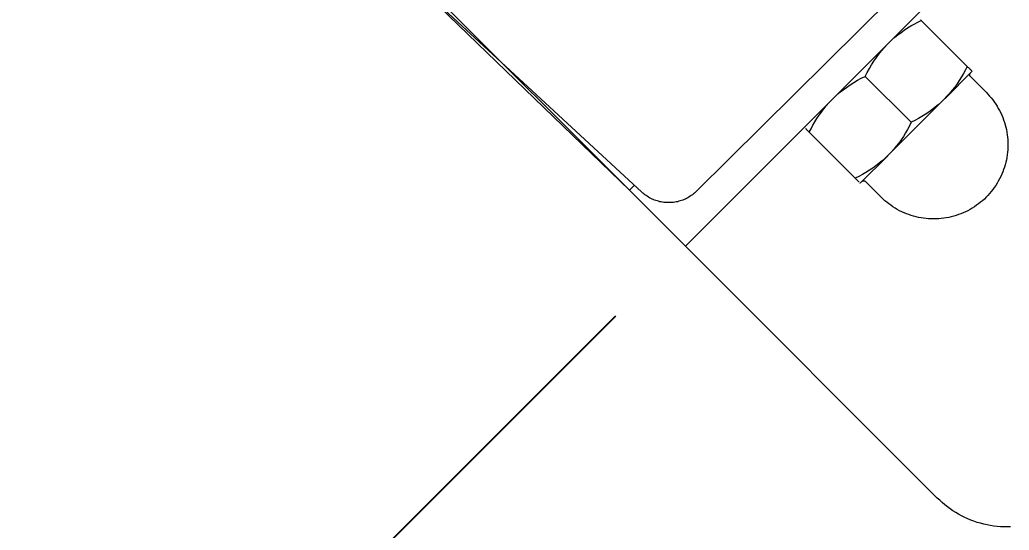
# Model space of a CAD drawing. Header units: millimetres. Extents: x -111 to 4919, y -143 to 3304.
# Drawn here: x 1692.5 to 1792.5, y 1308.2 to 1359.8 of the extents above; entities that cross this region are included whole.
import ezdxf

# ---------------------------------------------------------------- set-up
doc = ezdxf.new("R2010")
doc.units = ezdxf.units.MM
doc.layers.add('ZANO_R', color=7, linetype='Continuous', lineweight=0)
doc.layers.add('ZANO_W', color=1, linetype='Continuous', lineweight=0)
doc.styles.add('Arial', font='arial.ttf')
doc.styles.get("Standard").update_dxf_attribs({"font": 'ARIALUNI.TTF'})
doc.dimstyles.new('pl i ang', dxfattribs={"dimtxt": 50, "dimasz": 50, "dimexe": 1.25, "dimexo": 0.625, "dimgap": 10, "dimtad": 1, "dimtoh": 1, "dimtxsty": 'Standard', "dimcen": 2.5, "dimclrd": 1, "dimclre": 1, "dimclrt": 1, "dimadec": 0, "dimazin": 0, "dimtfac": 1, "dimtmove": 0, "dimatfit": 3, "dimfxl": 1, "dimarcsym": 1})

# ---------------------------------------------------------------- blocks, each defined once
blk = doc.blocks.new('*D479')
at = {"layer": 'ZANO_W', "color": 1, "lineweight": -2}
for p, q in [((454.43, 1329.86), (562.95, 1221.33)), ((1752.67, 1329.86), (1644.14, 1221.33))]:
    blk.add_line(p, q, dxfattribs=at)
blk.add_arc((1103.55, 680.74), 774.52, 47.95937, 132.04063, dxfattribs=at)
at = {"layer": 'ZANO_W', "color": 1}
for points in [[(580.3, 1260.78), (589.48, 1251.11), (555.88, 1228.4)], [(1617.62, 1251.11), (1626.8, 1260.78), (1651.22, 1228.4)]]:
    blk.add_solid(points, dxfattribs=at)
at = {"layer": 'ZANO_W', "color": 1, "insert": (1103.55, 1485.93), "char_height": 40, "attachment_point": 5, "style": 'Arial'}
blk.add_mtext('90%%d', dxfattribs=at)

msp = doc.modelspace()

# ---------------------------------------------------------------- linework, layer by layer
at = {"layer": 'ZANO_R'}
for p, q in [((1760.87, 1342.49), (2075.07, 1653.96)), ((2070.87, 1648.06), (1766.82, 1344)), ((1700.75, 1392.86), (1755.34, 1342.39)), ((1728.63, 1368.04), (1754.09, 1342.59)), ((1731.5, 1364.42), (1754.09, 1342.59)), ((1782.54, 1359.2), (1782.88, 1359.39)), ((1782.88, 1359.39), (1783.23, 1359.58)), ((1783.23, 1359.58), (1783.58, 1359.76)), ((1783.58, 1359.76), (1783.53, 1359.82)), ((1783.58, 1359.76), (1788.23, 1355.11)), ((1780.92, 1358.05), (1781.23, 1358.3)), ((1781.23, 1358.3), (1781.55, 1358.54)), ((1781.55, 1358.54), (1781.87, 1358.77)), ((1781.87, 1358.77), (1782.2, 1358.99)), ((1782.2, 1358.99), (1782.54, 1359.2)), ((1779.87, 1357.03), (1780.17, 1357.35)), ((1780.33, 1357.52), (1780.62, 1357.79)), ((1780.62, 1357.79), (1780.92, 1358.05)), ((1779.05, 1356), (1779.31, 1356.35)), ((1779.31, 1356.35), (1779.58, 1356.69)), ((1779.58, 1356.69), (1779.87, 1357.03)), ((1778.34, 1354.88), (1778.56, 1355.26)), ((1778.56, 1355.26), (1778.8, 1355.63)), ((1778.8, 1355.63), (1779.05, 1356)), ((1777.93, 1354.1), (1778.12, 1354.5)), ((1778.12, 1354.5), (1778.34, 1354.88)), ((1788.74, 1354.61), (1785.96, 1351.83)), ((1787.85, 1354.39), (1787.65, 1354.04)), ((1788.05, 1354.75), (1787.85, 1354.39)), ((1788.23, 1355.11), (1788.05, 1354.75)), ((1788.23, 1355.11), (1788.3, 1355.04)), ((1788.34, 1355), (1788.3, 1355.04)), ((1788.34, 1355), (1788.37, 1354.98)), ((1788.39, 1354.95), (1788.37, 1354.98)), ((1788.39, 1354.95), (1788.44, 1354.91)), ((1788.44, 1354.91), (1788.47, 1354.87)), ((1788.44, 1354.91), (1788.44, 1354.91)), ((1788.48, 1354.86), (1788.47, 1354.87)), ((1788.48, 1354.86), (1788.5, 1354.84)), ((1788.49, 1354.32), (1788.5, 1354.33)), ((1788.49, 1354.31), (1788.49, 1354.32)), ((1788.49, 1354.3), (1788.49, 1354.31)), ((1788.49, 1354.31), (1788.49, 1354.31)), ((1788.49, 1354.29), (1788.49, 1354.3)), ((1788.49, 1354.28), (1788.49, 1354.29)), ((1788.49, 1354.27), (1788.49, 1354.28)), ((1788.49, 1354.26), (1788.49, 1354.27)), ((1788.49, 1354.25), (1788.49, 1354.26)), ((1788.49, 1354.25), (1788.49, 1354.25)), ((1788.53, 1354.82), (1788.5, 1354.84)), ((1788.5, 1354.34), (1788.5, 1354.35)), ((1788.5, 1354.35), (1788.51, 1354.35)), ((1788.5, 1354.33), (1788.5, 1354.34)), ((1788.51, 1354.37), (1788.52, 1354.38)), ((1788.51, 1354.36), (1788.51, 1354.37)), ((1788.51, 1354.35), (1788.51, 1354.36)), ((1788.52, 1354.38), (1788.53, 1354.39)), ((1788.52, 1354.38), (1788.52, 1354.38)), ((1788.53, 1354.82), (1788.54, 1354.81)), ((1788.53, 1354.4), (1788.54, 1354.41)), ((1788.53, 1354.39), (1788.53, 1354.4)), ((1788.56, 1354.78), (1788.54, 1354.81)), ((1788.54, 1354.41), (1788.55, 1354.42)), ((1788.54, 1354.41), (1788.54, 1354.41)), ((1788.56, 1354.78), (1788.57, 1354.77)), ((1788.6, 1354.75), (1788.57, 1354.77)), ((1788.6, 1354.75), (1788.6, 1354.74)), ((1788.63, 1354.71), (1788.6, 1354.74)), ((1788.63, 1354.71), (1788.64, 1354.71)), ((1788.66, 1354.69), (1788.64, 1354.71)), ((1788.68, 1354.66), (1788.67, 1354.68)), ((1788.7, 1354.64), (1788.7, 1354.65)), ((1788.72, 1354.63), (1788.71, 1354.63)), ((1788.73, 1354.62), (1788.72, 1354.62)), ((1788.74, 1354.61), (1788.73, 1354.61)), ((1776.4, 1353.23), (1776.77, 1353.47)), ((1776.77, 1353.47), (1777.15, 1353.7)), ((1777.15, 1353.7), (1777.53, 1353.91)), ((1777.53, 1353.91), (1777.93, 1354.1)), ((1782.57, 1349.46), (1777.93, 1354.1)), ((1787.21, 1353.35), (1786.97, 1353.02)), ((1787.43, 1353.69), (1787.21, 1353.35)), ((1787.65, 1354.04), (1787.43, 1353.69)), ((1788.49, 1354.24), (1788.49, 1354.25)), ((1788.49, 1354.23), (1788.49, 1354.24)), ((1788.49, 1354.22), (1788.49, 1354.23)), ((1788.49, 1354.21), (1788.49, 1354.22)), ((1788.49, 1354.2), (1788.49, 1354.21)), ((1788.5, 1354.19), (1788.49, 1354.2)), ((1788.49, 1354.2), (1788.49, 1354.2)), ((1788.5, 1354.18), (1788.5, 1354.19)), ((1788.5, 1354.17), (1788.5, 1354.18)), ((1788.5, 1354.16), (1788.5, 1354.17)), ((1788.51, 1354.15), (1788.5, 1354.16)), ((1788.51, 1354.14), (1788.51, 1354.15)), ((1788.51, 1354.15), (1788.51, 1354.15)), ((1788.52, 1354.13), (1788.51, 1354.14)), ((1788.52, 1354.12), (1788.52, 1354.13)), ((1788.53, 1354.12), (1788.52, 1354.12)), ((1788.53, 1354.11), (1788.53, 1354.12)), ((1788.54, 1354.1), (1788.53, 1354.11)), ((1788.55, 1354.09), (1788.54, 1354.1)), ((1788.54, 1354.1), (1788.54, 1354.1)), ((1788.55, 1354.08), (1788.55, 1354.09)), ((1788.56, 1354.08), (1788.55, 1354.08)), ((1790.15, 1352.49), (1788.56, 1354.08)), ((1775, 1352.16), (1775.34, 1352.45)), ((1775.34, 1352.45), (1775.68, 1352.72)), ((1775.68, 1352.72), (1776.03, 1352.98)), ((1776.03, 1352.98), (1776.4, 1353.23)), ((1786.46, 1352.38), (1786.19, 1352.08)), ((1786.72, 1352.7), (1786.46, 1352.38)), ((1786.97, 1353.02), (1786.72, 1352.7)), ((1790.15, 1352.49), (1790.33, 1352.3)), ((1790.33, 1352.3), (1790.5, 1352.11)), ((1773.99, 1351.11), (1774.24, 1351.41)), ((1774.24, 1351.41), (1774.51, 1351.7)), ((1774.68, 1351.86), (1775, 1352.16)), ((1785.84, 1351.71), (1780.32, 1346.19)), ((1785.61, 1351.5), (1785.3, 1351.23)), ((1785.91, 1351.78), (1785.61, 1351.5)), ((1786.19, 1352.08), (1785.91, 1351.78)), ((1790.5, 1352.11), (1790.66, 1351.92)), ((1790.66, 1351.92), (1790.82, 1351.72)), ((1790.82, 1351.72), (1790.97, 1351.51)), ((1790.97, 1351.51), (1791.12, 1351.3)), ((1791.12, 1351.3), (1791.25, 1351.08)), ((1773.26, 1350.16), (1773.49, 1350.48)), ((1773.49, 1350.48), (1773.73, 1350.8)), ((1773.73, 1350.8), (1773.99, 1351.11)), ((1784, 1350.25), (1783.65, 1350.04)), ((1784.34, 1350.48), (1784, 1350.25)), ((1784.67, 1350.72), (1784.34, 1350.48)), ((1784.99, 1350.97), (1784.67, 1350.72)), ((1785.3, 1351.23), (1784.99, 1350.97)), ((1791.25, 1351.08), (1791.38, 1350.86)), ((1791.38, 1350.86), (1791.51, 1350.63)), ((1791.51, 1350.63), (1791.62, 1350.4)), ((1791.62, 1350.4), (1791.73, 1350.17)), ((1772.64, 1349.15), (1772.83, 1349.49)), ((1772.83, 1349.49), (1773.04, 1349.83)), ((1773.04, 1349.83), (1773.26, 1350.16)), ((1782.57, 1349.46), (1782.39, 1349.09)), ((1782.94, 1349.64), (1782.57, 1349.46)), ((1783.3, 1349.83), (1782.94, 1349.64)), ((1783.65, 1350.04), (1783.3, 1349.83)), ((1791.73, 1350.17), (1791.82, 1349.93)), ((1791.82, 1349.93), (1791.91, 1349.7)), ((1791.91, 1349.7), (1792, 1349.45)), ((1792, 1349.45), (1792.07, 1349.21)), ((1771.77, 1348.95), (1771.77, 1348.94)), ((1771.77, 1348.94), (1771.78, 1348.94)), ((1771.79, 1348.93), (1771.79, 1348.93)), ((1771.9, 1348.82), (1771.9, 1348.82)), ((1771.9, 1348.82), (1771.9, 1348.81)), ((1771.9, 1348.81), (1771.94, 1348.78)), ((1771.94, 1348.78), (1771.97, 1348.74)), ((1771.94, 1348.78), (1771.94, 1348.78)), ((1771.97, 1348.74), (1771.98, 1348.74)), ((1771.98, 1348.74), (1772.02, 1348.7)), ((1772.02, 1348.7), (1772.27, 1348.45)), ((1772.27, 1348.45), (1772.45, 1348.8)), ((1772.27, 1348.45), (1776.92, 1343.8)), ((1772.45, 1348.8), (1772.64, 1349.15)), ((1781.99, 1348.38), (1781.78, 1348.03)), ((1782.2, 1348.73), (1781.99, 1348.38)), ((1782.39, 1349.09), (1782.2, 1348.73)), ((1792.07, 1349.21), (1792.13, 1348.96)), ((1792.13, 1348.96), (1792.19, 1348.71)), ((1792.19, 1348.71), (1792.24, 1348.46)), ((1792.24, 1348.46), (1792.28, 1348.2)), ((1781.31, 1347.36), (1781.06, 1347.04)), ((1781.55, 1347.69), (1781.31, 1347.36)), ((1781.78, 1348.03), (1781.55, 1347.69)), ((1792.28, 1348.2), (1792.31, 1347.95)), ((1792.31, 1347.95), (1792.33, 1347.7)), ((1792.33, 1347.7), (1792.34, 1347.44)), ((1792.34, 1347.44), (1792.35, 1347.18)), ((1780.53, 1346.42), (1780.25, 1346.12)), ((1780.8, 1346.73), (1780.53, 1346.42)), ((1781.06, 1347.04), (1780.8, 1346.73)), ((1792.31, 1346.42), (1792.28, 1346.16)), ((1792.33, 1346.67), (1792.31, 1346.42)), ((1792.34, 1346.93), (1792.33, 1346.67)), ((1792.35, 1347.18), (1792.34, 1346.93)), ((1780.2, 1346.07), (1777.42, 1343.29)), ((1779.33, 1345.31), (1779.01, 1345.06)), ((1779.65, 1345.57), (1779.33, 1345.31)), ((1779.95, 1345.84), (1779.65, 1345.57)), ((1780.25, 1346.12), (1779.95, 1345.84)), ((1792.13, 1345.41), (1792.07, 1345.16)), ((1792.19, 1345.66), (1792.13, 1345.41)), ((1792.24, 1345.91), (1792.19, 1345.66)), ((1792.28, 1346.16), (1792.24, 1345.91)), ((1777.99, 1344.38), (1777.64, 1344.18)), ((1778.34, 1344.6), (1777.99, 1344.38)), ((1778.68, 1344.83), (1778.34, 1344.6)), ((1779.01, 1345.06), (1778.68, 1344.83)), ((1791.82, 1344.43), (1791.73, 1344.2)), ((1791.91, 1344.67), (1791.82, 1344.43)), ((1792, 1344.91), (1791.91, 1344.67)), ((1792.07, 1345.16), (1792, 1344.91)), ((1759.74, 1336.93), (1766.82, 1344)), ((1777.28, 1343.98), (1776.92, 1343.8)), ((1776.92, 1343.8), (1777.12, 1343.59)), ((1777.12, 1343.59), (1777.29, 1343.43)), ((1777.64, 1344.18), (1777.28, 1343.98)), ((1777.29, 1343.43), (1777.32, 1343.4)), ((1777.32, 1343.4), (1777.32, 1343.39)), ((1777.38, 1343.33), (1777.4, 1343.31)), ((1777.4, 1343.31), (1777.41, 1343.3)), ((1777.41, 1343.3), (1777.42, 1343.29)), ((1777.61, 1343.48), (1777.62, 1343.49)), ((1777.62, 1343.49), (1777.63, 1343.49)), ((1777.63, 1343.49), (1777.63, 1343.5)), ((1777.63, 1343.5), (1777.64, 1343.5)), ((1777.64, 1343.5), (1777.65, 1343.51)), ((1777.65, 1343.51), (1777.66, 1343.52)), ((1777.65, 1343.51), (1777.65, 1343.51)), ((1777.66, 1343.52), (1777.67, 1343.52)), ((1777.67, 1343.52), (1777.68, 1343.52)), ((1777.68, 1343.52), (1777.69, 1343.53)), ((1777.69, 1343.53), (1777.69, 1343.53)), ((1777.69, 1343.53), (1777.7, 1343.53)), ((1777.7, 1343.53), (1777.71, 1343.54)), ((1777.71, 1343.54), (1777.72, 1343.54)), ((1777.72, 1343.54), (1777.73, 1343.54)), ((1777.73, 1343.54), (1777.74, 1343.54)), ((1777.74, 1343.54), (1777.75, 1343.54)), ((1777.75, 1343.54), (1777.75, 1343.54)), ((1777.75, 1343.54), (1777.76, 1343.54)), ((1777.76, 1343.54), (1777.77, 1343.54)), ((1777.77, 1343.54), (1777.78, 1343.54)), ((1777.78, 1343.54), (1777.79, 1343.54)), ((1777.79, 1343.54), (1777.8, 1343.54)), ((1777.8, 1343.54), (1777.81, 1343.54)), ((1777.81, 1343.54), (1777.81, 1343.54)), ((1777.81, 1343.54), (1777.82, 1343.54)), ((1777.82, 1343.54), (1777.83, 1343.54)), ((1777.83, 1343.54), (1777.84, 1343.54)), ((1777.84, 1343.54), (1777.85, 1343.53)), ((1777.85, 1343.53), (1777.86, 1343.53)), ((1777.86, 1343.53), (1777.87, 1343.53)), ((1777.87, 1343.53), (1777.87, 1343.52)), ((1777.87, 1343.52), (1777.88, 1343.52)), ((1777.88, 1343.52), (1777.89, 1343.52)), ((1777.89, 1343.52), (1777.9, 1343.51)), ((1777.9, 1343.51), (1777.9, 1343.51)), ((1777.9, 1343.51), (1777.91, 1343.5)), ((1777.91, 1343.5), (1777.92, 1343.5)), ((1777.92, 1343.5), (1777.93, 1343.49)), ((1777.93, 1343.49), (1777.93, 1343.49)), ((1777.93, 1343.49), (1777.94, 1343.48)), ((1777.94, 1343.48), (1777.95, 1343.48)), ((1777.95, 1343.48), (1777.95, 1343.47)), ((1777.95, 1343.47), (1779.54, 1341.88)), ((1791.25, 1343.29), (1791.12, 1343.07)), ((1791.38, 1343.51), (1791.25, 1343.29)), ((1791.51, 1343.73), (1791.38, 1343.51)), ((1791.62, 1343.96), (1791.51, 1343.73)), ((1791.73, 1344.2), (1791.62, 1343.96)), ((1754.59, 1343.09), (1754.09, 1342.59)), ((1754.09, 1342.59), (1759.74, 1336.93)), ((1755.44, 1342.3), (1755.34, 1342.39)), ((1755.55, 1342.21), (1755.44, 1342.3)), ((1760.67, 1342.3), (1760.56, 1342.21)), ((1760.77, 1342.39), (1760.67, 1342.3)), ((1760.87, 1342.49), (1760.77, 1342.39)), ((1790.5, 1342.25), (1790.33, 1342.06)), ((1790.66, 1342.45), (1790.5, 1342.25)), ((1790.82, 1342.65), (1790.66, 1342.45)), ((1790.97, 1342.86), (1790.82, 1342.65)), ((1791.12, 1343.07), (1790.97, 1342.86)), ((1755.66, 1342.13), (1755.55, 1342.21)), ((1755.77, 1342.05), (1755.66, 1342.13)), ((1755.89, 1341.97), (1755.77, 1342.05)), ((1756.01, 1341.9), (1755.89, 1341.97)), ((1756.13, 1341.83), (1756.01, 1341.9)), ((1756.25, 1341.76), (1756.13, 1341.83)), ((1756.38, 1341.7), (1756.25, 1341.76)), ((1756.5, 1341.65), (1756.38, 1341.7)), ((1756.63, 1341.59), (1756.5, 1341.65)), ((1756.76, 1341.55), (1756.63, 1341.59)), ((1756.89, 1341.5), (1756.76, 1341.55)), ((1757.03, 1341.47), (1756.89, 1341.5)), ((1757.16, 1341.43), (1757.03, 1341.47)), ((1757.3, 1341.4), (1757.16, 1341.43)), ((1757.43, 1341.38), (1757.3, 1341.4)), ((1757.57, 1341.36), (1757.43, 1341.38)), ((1757.71, 1341.35), (1757.57, 1341.36)), ((1757.85, 1341.34), (1757.71, 1341.35)), ((1757.99, 1341.33), (1757.85, 1341.34)), ((1758.13, 1341.33), (1757.99, 1341.33)), ((1758.27, 1341.34), (1758.13, 1341.33)), ((1758.4, 1341.35), (1758.27, 1341.34)), ((1758.54, 1341.36), (1758.4, 1341.35)), ((1758.68, 1341.38), (1758.54, 1341.36)), ((1758.82, 1341.4), (1758.68, 1341.38)), ((1758.95, 1341.43), (1758.82, 1341.4)), ((1759.09, 1341.47), (1758.95, 1341.43)), ((1759.22, 1341.5), (1759.09, 1341.47)), ((1759.35, 1341.55), (1759.22, 1341.5)), ((1759.48, 1341.59), (1759.35, 1341.55)), ((1759.61, 1341.65), (1759.48, 1341.59)), ((1759.74, 1341.7), (1759.61, 1341.65)), ((1759.86, 1341.76), (1759.74, 1341.7)), ((1759.99, 1341.83), (1759.86, 1341.76)), ((1760.11, 1341.9), (1759.99, 1341.83)), ((1760.22, 1341.97), (1760.11, 1341.9)), ((1760.34, 1342.05), (1760.22, 1341.97)), ((1760.45, 1342.13), (1760.34, 1342.05)), ((1760.56, 1342.21), (1760.45, 1342.13)), ((1779.73, 1341.7), (1779.54, 1341.88)), ((1779.92, 1341.53), (1779.73, 1341.7)), ((1780.11, 1341.37), (1779.92, 1341.53)), ((1780.31, 1341.21), (1780.11, 1341.37)), ((1789.58, 1341.37), (1789.38, 1341.21)), ((1789.78, 1341.53), (1789.58, 1341.37)), ((1789.97, 1341.7), (1789.78, 1341.53)), ((1790.15, 1341.88), (1789.97, 1341.7)), ((1790.33, 1342.06), (1790.15, 1341.88)), ((1780.52, 1341.06), (1780.31, 1341.21)), ((1780.73, 1340.91), (1780.52, 1341.06)), ((1780.95, 1340.78), (1780.73, 1340.91)), ((1781.17, 1340.65), (1780.95, 1340.78)), ((1781.4, 1340.52), (1781.17, 1340.65)), ((1781.63, 1340.41), (1781.4, 1340.52)), ((1781.86, 1340.3), (1781.63, 1340.41)), ((1782.1, 1340.21), (1781.86, 1340.3)), ((1787.83, 1340.3), (1787.6, 1340.21)), ((1788.07, 1340.41), (1787.83, 1340.3)), ((1788.3, 1340.52), (1788.07, 1340.41)), ((1788.52, 1340.65), (1788.3, 1340.52)), ((1788.74, 1340.78), (1788.52, 1340.65)), ((1788.96, 1340.91), (1788.74, 1340.78)), ((1789.17, 1341.06), (1788.96, 1340.91)), ((1789.38, 1341.21), (1789.17, 1341.06)), ((1782.34, 1340.12), (1782.1, 1340.21)), ((1782.58, 1340.03), (1782.34, 1340.12)), ((1782.82, 1339.96), (1782.58, 1340.03)), ((1783.07, 1339.9), (1782.82, 1339.96)), ((1783.32, 1339.84), (1783.07, 1339.9)), ((1783.57, 1339.79), (1783.32, 1339.84)), ((1783.83, 1339.75), (1783.57, 1339.79)), ((1784.08, 1339.72), (1783.83, 1339.75)), ((1784.33, 1339.7), (1784.08, 1339.72)), ((1784.59, 1339.69), (1784.33, 1339.7)), ((1784.85, 1339.68), (1784.59, 1339.69)), ((1785.1, 1339.69), (1784.85, 1339.68)), ((1785.36, 1339.7), (1785.1, 1339.69)), ((1785.61, 1339.72), (1785.36, 1339.7)), ((1785.87, 1339.75), (1785.61, 1339.72)), ((1786.12, 1339.79), (1785.87, 1339.75)), ((1786.37, 1339.84), (1786.12, 1339.79)), ((1786.62, 1339.9), (1786.37, 1339.84)), ((1786.87, 1339.96), (1786.62, 1339.9)), ((1787.12, 1340.03), (1786.87, 1339.96)), ((1787.36, 1340.12), (1787.12, 1340.03)), ((1787.6, 1340.21), (1787.36, 1340.12)), ((1759.74, 1336.93), (1785.2, 1311.47)), ((1785.45, 1311.24), (1785.2, 1311.47)), ((1785.7, 1311.01), (1785.45, 1311.24)), ((1785.96, 1310.79), (1785.7, 1311.01)), ((1786.23, 1310.58), (1785.96, 1310.79)), ((1786.5, 1310.38), (1786.23, 1310.58)), ((1786.79, 1310.18), (1786.5, 1310.38)), ((1787.08, 1310), (1786.79, 1310.18)), ((1787.37, 1309.83), (1787.08, 1310)), ((1787.67, 1309.67), (1787.37, 1309.83)), ((1787.98, 1309.51), (1787.67, 1309.67)), ((1788.29, 1309.37), (1787.98, 1309.51)), ((1788.6, 1309.24), (1788.29, 1309.37)), ((1788.92, 1309.12), (1788.6, 1309.24)), ((1789.25, 1309.01), (1788.92, 1309.12)), ((1789.57, 1308.92), (1789.25, 1309.01)), ((1789.9, 1308.83), (1789.57, 1308.92)), ((1790.24, 1308.75), (1789.9, 1308.83)), ((1790.57, 1308.69), (1790.24, 1308.75)), ((1790.91, 1308.64), (1790.57, 1308.69)), ((1791.25, 1308.6), (1790.91, 1308.64)), ((1791.59, 1308.57), (1791.25, 1308.6)), ((1791.93, 1308.55), (1791.59, 1308.57)), ((1792.27, 1308.55), (1791.93, 1308.55)), ((1792.61, 1308.55), (1792.27, 1308.55))]:
    msp.add_line(p, q, dxfattribs=at)

# ---------------------------------------------------------------- dimensions: what is measured, and where the dimension line sits
at = {"layer": 'ZANO_W'}
dim = msp.add_angular_dim_2l(base=(1304.01, 1428.86), line1=((1759.74, 1336.93), (1766.82, 1344)), line2=((440.28, 1344), (447.35, 1336.93)), dimstyle='pl i ang', override={"dimtxt": 40, "dimasz": 40, "dimexe": 10, "dimexo": 10, "dimtoh": 0, "dimdec": 0, "dimtxsty": 'Arial', "dimtdec": 0, "dimtmove": 1}, dxfattribs=at)
dim.commit()
dim.dimension.update_dxf_attribs({"geometry": '*D479', "text_midpoint": (1103.55, 1485.93)})

doc.saveas('drawing.dxf')
